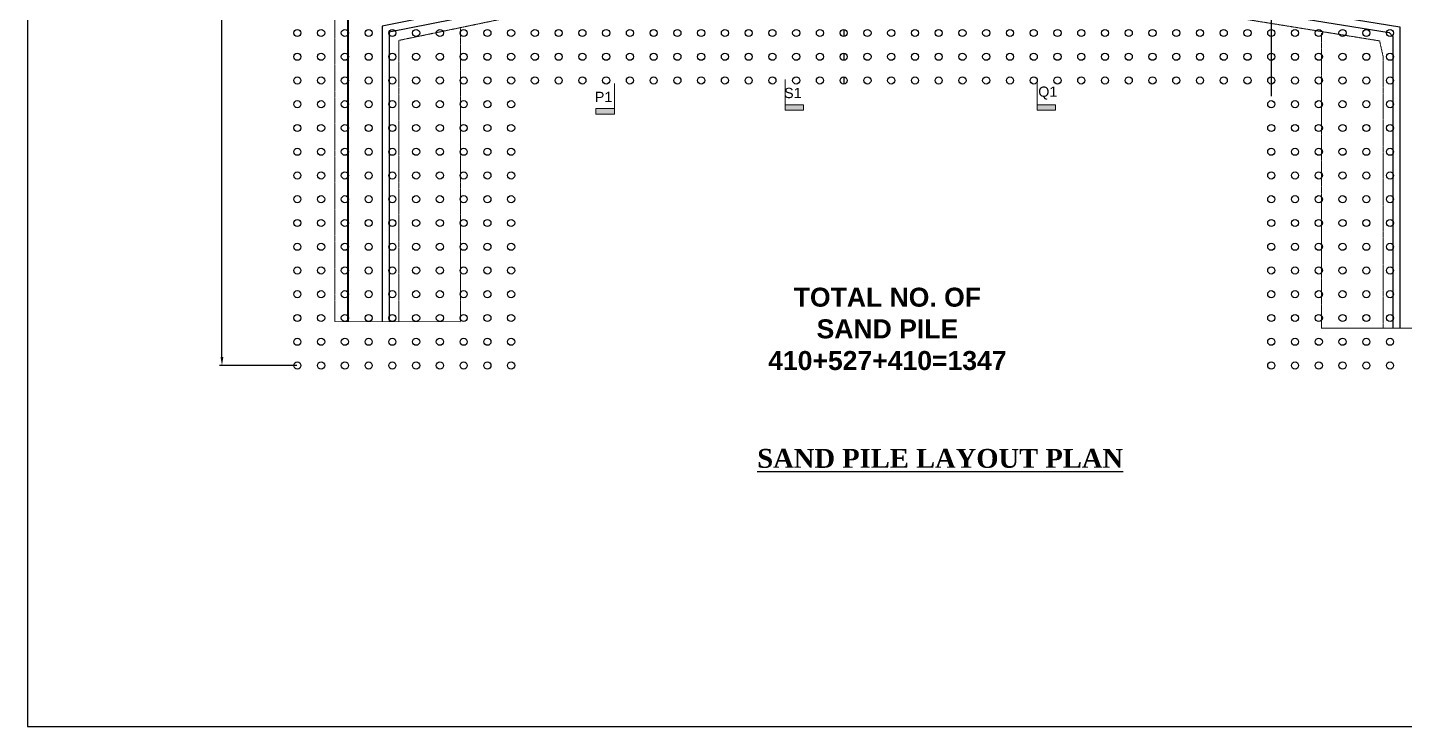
# Model space of a CAD drawing. Extents: x -119161 to 3778985, y -614964 to -70183.
# Drawn here: x 3289810 to 3347776, y -291779 to -262351 of the extents above; entities that cross this region are included whole.
import ezdxf

# ---------------------------------------------------------------- set-up
doc = ezdxf.new("R2010")
doc.units = 0
doc.header["$MEASUREMENT"] = 0
for name, pattern in [('DASHED2', [9.525, 6.35, -3.175]), ('DASHEDX2', [38.1, 25.4, -12.7]), ('HIDDEN', [0.375, 0.25, -0.125])]:
    doc.linetypes.add(name, pattern=pattern)
doc.layers.get('DEFPOINTS').update_dxf_attribs({"linetype": 'CONTINUOUS'})
for name, color, linetype, lineweight in [('Dim', 7, 'CONTINUOUS', 9), ('Dimension', 8, 'CONTINUOUS', 18), ('line2', 3, 'CONTINUOUS', 30)]:
    doc.layers.add(name, color=color, linetype=linetype, lineweight=lineweight)
for name, color, linetype in [('DOTTED', 240, 'DASHED2'), ('LINE', 7, 'CONTINUOUS'), ('TEXT', 10, 'CONTINUOUS')]:
    doc.layers.add(name, color=color, linetype=linetype)
doc.styles.add('1-2', font='arial.ttf')
doc.styles.add('ARIAL', font='ARIALN.TTF')
doc.styles.get("Standard").update_dxf_attribs({"font": 'times.ttf', "height": 250})
doc.linetypes.add('ZIGZAG', pattern='A,0.0001,-0.2,[131,ltypeshp.shx,S=0.2,R=0,X=-0.2,Y=0],-0.4,[131,ltypeshp.shx,S=0.2,R=180,X=0.2,Y=0],-0.2', length=0.8001)
doc.dimstyles.new('3', dxfattribs={"dimtxt": 225, "dimasz": 350, "dimexe": 100, "dimexo": 25, "dimgap": 9, "dimtad": 0, "dimdec": 0, "dimzin": 0, "dimdsep": 46, "dimtxsty": 'Standard', "dimcen": 0, "dimclrt": 256, "dimadec": 0, "dimazin": 0, "dimtfac": 1, "dimtdec": 0, "dimtofl": 0, "dimtmove": 2, "dimatfit": 3, "dimfxl": 1, "dimtolj": 1, "dimtzin": 0, "dimarcsym": 0})

# ---------------------------------------------------------------- blocks, each defined once
blk = doc.blocks.new('T')
at = {"layer": 'Dim'}
h = blk.add_hatch(color=6, dxfattribs=at)
h.dxf.hatch_style = 1
h.paths.add_polyline_path([(-137, 0), (157, 0), (157, 975), (-137, 975)])
at = {"layer": 'Dimension', "color": 0, "lineweight": 13, "ltscale": 2}
for p, q in [((-137, 0), (-137, 975)), ((-137, 975), (157, 975)), ((157, 975), (157, 0)), ((1481, 0), (-137, 0))]:
    blk.add_line(p, q, dxfattribs=at)
blk = doc.blocks.new('*D1891')
at = {"layer": 'DEFPOINTS', "color": 0, "linetype": 'ByBlock', "lineweight": -2}
for p in [(3301169, -236555), (3297995, -276580), (3301169, -276580)]:
    blk.add_point(p, dxfattribs=at)
at = {"layer": 'LINE', "color": 0, "linetype": 'ByBlock', "lineweight": -2}
for p, q in [((3301144, -236555), (3297895, -236555)), ((3297995, -236905), (3297995, -255487)), ((3297995, -276230), (3297995, -257648)), ((3301144, -276580), (3297895, -276580))]:
    blk.add_line(p, q, dxfattribs=at)
for points in [[(3297936, -236905), (3298053, -236905), (3297995, -236555)], [(3297936, -276230), (3298053, -276230), (3297995, -276580)]]:
    blk.add_solid(points, dxfattribs=at)
at = {"layer": 'LINE', "linetype": 'ByBlock', "lineweight": -2, "insert": (3297995, -256568), "char_height": 250, "attachment_point": 5, "rotation": 90}
blk.add_mtext('\\A1;{\\H2.4x;40025}', dxfattribs=at)

msp = doc.modelspace()

# ---------------------------------------------------------------- linework, layer by layer
at = {"layer": 'Dimension', "color": 0, "lineweight": 30, "ltscale": 2, "elevation": 0}
for points in [[(3319123.6, -259406.2), (3304739.4, -262300.3), (3304739.4, -274734.3)], [(3317573.8, -260057.9), (3305039.4, -262540.5), (3305039.4, -274734.3)]]:
    msp.add_lwpolyline(points, dxfattribs=at)
at = {"layer": 'Dimension', "color": 0, "lineweight": 30, "ltscale": 2}
for points in [[(3331587.4, -260054.5), (3347131.3, -262563.8), (3347279.9, -262733.7), (3347279.9, -275020.9)], [(3332045.9, -259795.7), (3347579.9, -262321), (3347579.9, -275020.9)]]:
    msp.add_lwpolyline(points, dxfattribs=at)
at = {"layer": 'DOTTED', "color": 4, "linetype": 'DASHEDX2', "lineweight": 20, "ltscale": 0.1}
for points in [[(3302739.7, -238406.8), (3302739.7, -274733.3)], [(3330952.7, -260371.9), (3346731.3, -262914), (3346879.9, -263578.7), (3346879.9, -275020.8)], [(3344279.7, -275028), (3344279.7, -262580.6)]]:
    msp.add_lwpolyline(points, dxfattribs=at)
at = {"layer": 'DOTTED', "linetype": 'ZIGZAG', "lineweight": 40, "ltscale": 2}
msp.add_lwpolyline([(3303289.7, -238406.9), (3303289.7, -274733.4)], dxfattribs=at)
at = {"layer": 'DOTTED', "color": 4, "linetype": 'DASHEDX2', "lineweight": 20, "ltscale": 0.1, "elevation": 0}
for points in [[(3318098.2, -260264.1), (3305439.4, -262894.3), (3305439.4, -266725.1), (3305439.4, -274734.3)], [(3308039.4, -262381.7), (3308039.4, -274726.4)]]:
    msp.add_lwpolyline(points, dxfattribs=at)
at = {"layer": 'DOTTED', "color": 4, "linetype": 'HIDDEN', "lineweight": 20, "ltscale": 1500000.0, "elevation": 0}
msp.add_lwpolyline([(3308039.4, -274739.8), (3302739.7, -274733.3)], dxfattribs=at)
at = {"layer": 'DOTTED', "color": 4, "linetype": 'HIDDEN', "lineweight": 20, "ltscale": 2500000.0, "elevation": 0}
msp.add_lwpolyline([(3344279.7, -275012.8), (3349379.9, -275012.8)], dxfattribs=at)
at = {"layer": 'LINE', "color": 0, "linetype": 'ByBlock', "lineweight": -2}
for p, q in [((3342168.8, -248580.1), (3342168.8, -265239.9)), ((3324168.8, -262430.1), (3324168.8, -262730.1)), ((3324168.8, -263430.1), (3324168.8, -263730.1)), ((3324168.8, -264430.1), (3324168.8, -264730.1))]:
    msp.add_line(p, q, dxfattribs=at)
at = {"layer": 'LINE', "elevation": 0}
msp.add_lwpolyline([(3289809.9, -291778.8), (3377040.7, -291778.8), (3377040.7, -230094.2), (3289809.9, -230094.2)], close=True, dxfattribs=at)
at = {"layer": 'LINE', "color": 3}
for centre in [(3301168.8, -262580.1), (3302168.8, -262580.1), (3303168.8, -262580.1), (3304168.8, -262580.1), (3305168.8, -262580.1), (3306168.8, -262580.1), (3307168.8, -262580.1), (3308168.8, -262580.1), (3309168.8, -262580.1), (3310168.8, -262580.1), (3311168.8, -262580.1), (3312168.8, -262580.1), (3313168.8, -262580.1), (3314168.8, -262580.1), (3315168.8, -262580.1), (3316168.8, -262580.1), (3317168.8, -262580.1), (3318168.8, -262580.1), (3319168.8, -262580.1), (3320168.8, -262580.1), (3321168.8, -262580.1), (3322168.8, -262580.1), (3323168.8, -262580.1), (3323168.8, -262580.1), (3324168.8, -262580.1), (3324168.8, -262580.1), (3325168.8, -262580.1), (3326168.8, -262580.1), (3327168.8, -262580.1), (3328168.8, -262580.1), (3329168.8, -262580.1), (3330168.8, -262580.1), (3331168.8, -262580.1), (3332168.8, -262580.1), (3333168.8, -262580.1), (3334168.8, -262580.1), (3335168.8, -262580.1), (3336168.8, -262580.1), (3337168.8, -262580.1), (3338168.8, -262580.1), (3339168.8, -262580.1), (3340168.8, -262580.1), (3341168.8, -262580.1), (3342168.8, -262580.1), (3343168.8, -262580.1), (3344168.8, -262580.1), (3345168.8, -262580.1), (3346168.8, -262580.1), (3347168.8, -262580.1), (3301168.8, -263580.1), (3302168.8, -263580.1), (3303168.8, -263580.1), (3304168.8, -263580.1), (3305168.8, -263580.1), (3306168.8, -263580.1), (3307168.8, -263580.1), (3308168.8, -263580.1), (3309168.8, -263580.1), (3310168.8, -263580.1), (3311168.8, -263580.1), (3312168.8, -263580.1), (3313168.8, -263580.1), (3314168.8, -263580.1), (3315168.8, -263580.1), (3316168.8, -263580.1), (3317168.8, -263580.1), (3318168.8, -263580.1), (3319168.8, -263580.1), (3320168.8, -263580.1), (3321168.8, -263580.1), (3322168.8, -263580.1), (3323168.8, -263580.1), (3323168.8, -263580.1), (3324168.8, -263580.1), (3324168.8, -263580.1), (3325168.8, -263580.1), (3326168.8, -263580.1), (3327168.8, -263580.1), (3328168.8, -263580.1), (3329168.8, -263580.1), (3330168.8, -263580.1), (3331168.8, -263580.1), (3332168.8, -263580.1), (3333168.8, -263580.1), (3334168.8, -263580.1), (3335168.8, -263580.1), (3336168.8, -263580.1), (3337168.8, -263580.1), (3338168.8, -263580.1), (3339168.8, -263580.1), (3340168.8, -263580.1), (3341168.8, -263580.1), (3342168.8, -263580.1), (3343168.8, -263580.1), (3344168.8, -263580.1), (3345168.8, -263580.1), (3346168.8, -263580.1), (3347168.8, -263580.1), (3301168.8, -264580.1), (3302168.8, -264580.1), (3303168.8, -264580.1), (3304168.8, -264580.1), (3305168.8, -264580.1), (3306168.8, -264580.1), (3307168.8, -264580.1), (3308168.8, -264580.1), (3309168.8, -264580.1), (3310168.8, -264580.1), (3310168.8, -264580.1), (3311168.8, -264580.1), (3312168.8, -264580.1), (3313168.8, -264580.1), (3314168.8, -264580.1), (3315168.8, -264580.1), (3316168.8, -264580.1), (3317168.8, -264580.1), (3318168.8, -264580.1), (3319168.8, -264580.1), (3320168.8, -264580.1), (3321168.8, -264580.1), (3322168.8, -264580.1), (3323168.8, -264580.1), (3323168.8, -264580.1), (3324168.8, -264580.1), (3324168.8, -264580.1), (3325168.8, -264580.1), (3326168.8, -264580.1), (3327168.8, -264580.1), (3328168.8, -264580.1), (3329168.8, -264580.1), (3330168.8, -264580.1), (3331168.8, -264580.1), (3332168.8, -264580.1), (3333168.8, -264580.1), (3334168.8, -264580.1), (3335168.8, -264580.1), (3336168.8, -264580.1), (3337168.8, -264580.1), (3338168.8, -264580.1), (3339168.8, -264580.1), (3340168.8, -264580.1), (3341168.8, -264580.1), (3342168.8, -264580.1), (3342168.8, -264580.1), (3343168.8, -264580.1), (3344168.8, -264580.1), (3345168.8, -264580.1), (3346168.8, -264580.1), (3347168.8, -264580.1), (3301168.8, -265580.1), (3302168.8, -265580.1), (3303168.8, -265580.1), (3304168.8, -265580.1), (3305168.8, -265580.1), (3306168.8, -265580.1), (3307168.8, -265580.1), (3308168.8, -265580.1), (3309168.8, -265580.1), (3310168.8, -265580.1), (3342168.8, -265580.1), (3343168.8, -265580.1), (3344168.8, -265580.1), (3345168.8, -265580.1), (3346168.8, -265580.1), (3347168.8, -265580.1), (3301168.8, -266580.1), (3302168.8, -266580.1), (3303168.8, -266580.1), (3304168.8, -266580.1), (3305168.8, -266580.1), (3306168.8, -266580.1), (3307168.8, -266580.1), (3308168.8, -266580.1), (3309168.8, -266580.1), (3310168.8, -266580.1), (3342168.8, -266580.1), (3343168.8, -266580.1), (3344168.8, -266580.1), (3345168.8, -266580.1), (3346168.8, -266580.1), (3347168.8, -266580.1), (3301168.8, -267580.1), (3302168.8, -267580.1), (3303168.8, -267580.1), (3304168.8, -267580.1), (3305168.8, -267580.1), (3306168.8, -267580.1), (3307168.8, -267580.1), (3308168.8, -267580.1), (3309168.8, -267580.1), (3310168.8, -267580.1), (3342168.8, -267580.1), (3343168.8, -267580.1), (3344168.8, -267580.1), (3345168.8, -267580.1), (3346168.8, -267580.1), (3347168.8, -267580.1), (3301168.8, -268580.1), (3302168.8, -268580.1), (3303168.8, -268580.1), (3304168.8, -268580.1), (3305168.8, -268580.1), (3306168.8, -268580.1), (3307168.8, -268580.1), (3308168.8, -268580.1), (3309168.8, -268580.1), (3310168.8, -268580.1), (3342168.8, -268580.1), (3343168.8, -268580.1), (3344168.8, -268580.1), (3345168.8, -268580.1), (3346168.8, -268580.1), (3347168.8, -268580.1), (3301168.8, -269580.1), (3302168.8, -269580.1), (3303168.8, -269580.1), (3304168.8, -269580.1), (3305168.8, -269580.1), (3306168.8, -269580.1), (3307168.8, -269580.1), (3308168.8, -269580.1), (3309168.8, -269580.1), (3310168.8, -269580.1), (3342168.8, -269580.1), (3343168.8, -269580.1), (3344168.8, -269580.1), (3345168.8, -269580.1), (3346168.8, -269580.1), (3347168.8, -269580.1), (3301168.8, -270580.1), (3302168.8, -270580.1), (3303168.8, -270580.1), (3304168.8, -270580.1), (3305168.8, -270580.1), (3306168.8, -270580.1), (3307168.8, -270580.1), (3308168.8, -270580.1), (3309168.8, -270580.1), (3310168.8, -270580.1), (3342168.8, -270580.1), (3343168.8, -270580.1), (3344168.8, -270580.1), (3345168.8, -270580.1), (3346168.8, -270580.1), (3347168.8, -270580.1), (3301168.8, -271580.1), (3302168.8, -271580.1), (3303168.8, -271580.1), (3304168.8, -271580.1), (3305168.8, -271580.1), (3306168.8, -271580.1), (3307168.8, -271580.1), (3308168.8, -271580.1), (3309168.8, -271580.1), (3310168.8, -271580.1), (3342168.8, -271580.1), (3343168.8, -271580.1), (3344168.8, -271580.1), (3345168.8, -271580.1), (3346168.8, -271580.1), (3347168.8, -271580.1), (3301168.8, -272580.1), (3302168.8, -272580.1), (3303168.8, -272580.1), (3304168.8, -272580.1), (3305168.8, -272580.1), (3306168.8, -272580.1), (3307168.8, -272580.1), (3308168.8, -272580.1), (3309168.8, -272580.1), (3310168.8, -272580.1), (3342168.8, -272580.1), (3343168.8, -272580.1), (3344168.8, -272580.1), (3345168.8, -272580.1), (3346168.8, -272580.1), (3347168.8, -272580.1), (3301168.8, -273580.1), (3302168.8, -273580.1), (3303168.8, -273580.1), (3304168.8, -273580.1), (3305168.8, -273580.1), (3306168.8, -273580.1), (3307168.8, -273580.1), (3308168.8, -273580.1), (3309168.8, -273580.1), (3310168.8, -273580.1), (3342168.8, -273580.1), (3343168.8, -273580.1), (3344168.8, -273580.1), (3345168.8, -273580.1), (3346168.8, -273580.1), (3347168.8, -273580.1), (3301168.8, -274580.1), (3302168.8, -274580.1), (3303168.8, -274580.1), (3304168.8, -274580.1), (3305168.8, -274580.1), (3306168.8, -274580.1), (3307168.8, -274580.1), (3308168.8, -274580.1), (3309168.8, -274580.1), (3310168.8, -274580.1), (3342168.8, -274580.1), (3343168.8, -274580.1), (3344168.8, -274580.1), (3345168.8, -274580.1), (3346168.8, -274580.1), (3347168.8, -274580.1), (3301168.8, -275580.1), (3302168.8, -275580.1), (3303168.8, -275580.1), (3304168.8, -275580.1), (3305168.8, -275580.1), (3306168.8, -275580.1), (3307168.8, -275580.1), (3308168.8, -275580.1), (3309168.8, -275580.1), (3310168.8, -275580.1), (3342168.8, -275580.1), (3343168.8, -275580.1), (3344168.8, -275580.1), (3345168.8, -275580.1), (3346168.8, -275580.1), (3347168.8, -275580.1), (3301168.8, -276580.1), (3302168.8, -276580.1), (3303168.8, -276580.1), (3304168.8, -276580.1), (3305168.8, -276580.1), (3306168.8, -276580.1), (3307168.8, -276580.1), (3308168.8, -276580.1), (3309168.8, -276580.1), (3310168.8, -276580.1), (3342168.8, -276580.1), (3343168.8, -276580.1), (3344168.8, -276580.1), (3345168.8, -276580.1), (3346168.8, -276580.1), (3347168.8, -276580.1)]:
    msp.add_circle(centre, 150, dxfattribs=at)

# ---------------------------------------------------------------- block references
at = {"layer": 'line2', "color": 1, "yscale": 0.7999999998137355, "zscale": 0.8}
for p, xscale, rotation in [((3314514.4, -265886, 0), 0.7999999998137355, 90), ((3321702.8, -265725.3, 0), -0.7999999998137355, 270), ((3332307.4, -265725.3, 0), -0.7999999998137355, 270)]:
    msp.add_blockref('T', p, dxfattribs=dict(at, xscale=xscale, rotation=rotation))

# ---------------------------------------------------------------- texts
at = {"layer": 'Dim', "color": 7, "ltscale": 50, "insert": (3326007, -275044.1), "char_height": 800, "attachment_point": 5, "style": 'ARIAL'}
msp.add_mtext('\\A1;{\\fArial|b1|i0|c0|p34;TOTAL NO. OF\\PSAND PILE\\P410+527+410=1347}', dxfattribs=at)
at = {"layer": 'Dimension', "color": 0, "lineweight": 13, "ltscale": 2, "char_height": 432, "width": 804.471, "attachment_point": 5, "style": '1-2'}
for s, insert in [('S1', (3322028.9, -265109.9, 0)), ('Q1', (3332761, -265109.9, 0)), ('P1', (3314060.8, -265270.7, 0))]:
    msp.add_mtext(s, dxfattribs=dict(at, insert=insert))
at = {"layer": 'TEXT', "color": 0, "linetype": 'ByBlock', "insert": (3320530.8, -280093.1, 0), "char_height": 796.194, "width": 39411.767, "attachment_point": 1, "style": 'ARIAL'}
msp.add_mtext('{\\fTimes New Roman|b1|i0|c0|p18;\\L\\C6;SAND PILE LAYOUT PLAN}', dxfattribs=at)

# ---------------------------------------------------------------- dimensions: what is measured, and where the dimension line sits
at = {"layer": 'LINE', "color": 0, "linetype": 'ByBlock', "lineweight": -2}
dim = msp.add_linear_dim(base=(3297994.8, -276580.1), p1=(3301168.8, -236555.1), p2=(3301168.8, -276580.1), angle=90, text='{\\H2.4x;<>}', dimstyle='3', dxfattribs=at)
dim.commit()
dim.dimension.update_dxf_attribs({"geometry": '*D1891', "text_midpoint": (3297994.8, -256567.6)})

doc.saveas('drawing.dxf')
